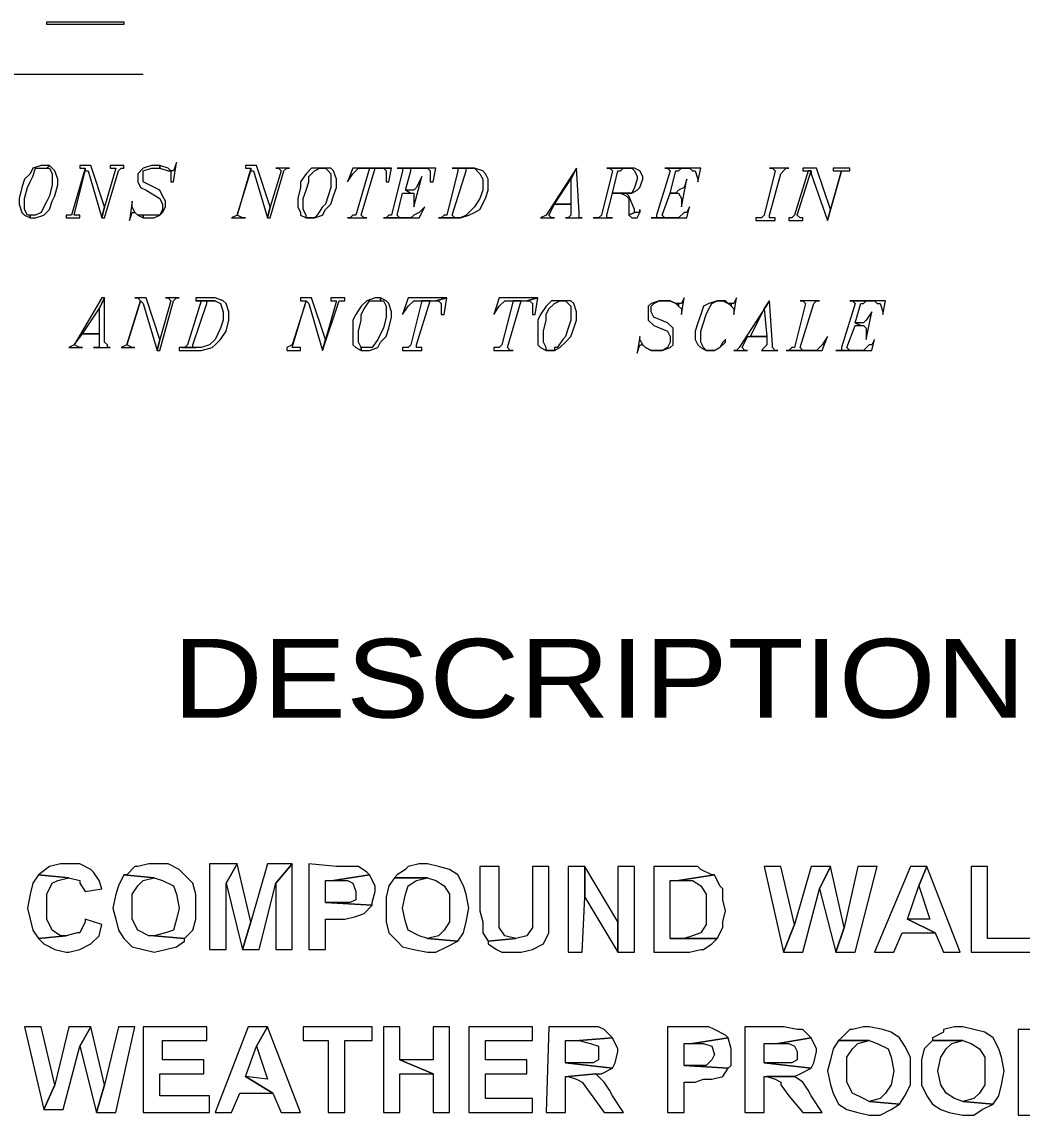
# Model space of a CAD drawing. Header units: inches. Extents: x 0.2 to 10.8, y 0.5 to 8.
# Drawn here: x 3.52 to 4.124, y 2.515 to 3.175 of the extents above; entities that cross this region are included whole.
import ezdxf

# ---------------------------------------------------------------- set-up
doc = ezdxf.new("R2010")
doc.units = ezdxf.units.IN
doc.header["$MEASUREMENT"] = 0
doc.layers.add('PDF_Geometry', color=7, linetype='Continuous')
doc.layers.add('PDF_Text', color=1, linetype='Continuous')
doc.styles.add('PDF Arial', font='arial.ttf')

msp = doc.modelspace()

# ---------------------------------------------------------------- linework, layer by layer
at = {"layer": 'PDF_Geometry', "lineweight": 13}
for points in [[(3.58167, 3.17333), (3.535, 3.17333), (3.535, 3.175), (3.58167, 3.175), (3.58167, 3.17333)], [(3.61333, 3.09), (3.61167, 3.085), (3.61, 3.085), (3.61, 3.085), (3.61, 3.08167), (3.61, 3.07833), (3.61167, 3.07833), (3.61333, 3.09)], [(3.53667, 3.08833), (3.53167, 3.08833), (3.52667, 3.08667), (3.525, 3.08333), (3.52167, 3.08), (3.52, 3.075), (3.51833, 3.06833), (3.51833, 3.065), (3.52, 3.06), (3.52167, 3.05833), (3.525, 3.05667), (3.525, 3.05833), (3.52333, 3.05833), (3.52167, 3.06167), (3.52167, 3.06833), (3.52333, 3.075), (3.525, 3.07833), (3.52667, 3.08167), (3.52833, 3.08667), (3.53167, 3.08667), (3.535, 3.08667), (3.53667, 3.08833)], [(3.53667, 3.08833), (3.535, 3.08667), (3.53667, 3.08667), (3.53833, 3.08333), (3.53833, 3.07667), (3.53667, 3.07), (3.535, 3.06667), (3.53333, 3.06333), (3.53167, 3.06), (3.52833, 3.05833), (3.52833, 3.05833), (3.525, 3.05833), (3.525, 3.05667), (3.52833, 3.05667), (3.53333, 3.05833), (3.53667, 3.06167), (3.53833, 3.06667), (3.54, 3.07), (3.54167, 3.07667), (3.54167, 3.08), (3.54, 3.085), (3.53833, 3.08667), (3.53667, 3.08833)], [(3.55833, 3.08667), (3.55, 3.05833), (3.54667, 3.05833), (3.54667, 3.05833), (3.54667, 3.05667), (3.555, 3.05667), (3.555, 3.05833), (3.55333, 3.05833), (3.55167, 3.05833), (3.55833, 3.085), (3.55833, 3.08667)], [(3.56167, 3.08833), (3.555, 3.08833), (3.555, 3.08667), (3.55667, 3.08667), (3.55833, 3.08667), (3.55833, 3.08667), (3.55833, 3.085), (3.56, 3.085), (3.56833, 3.05667), (3.57, 3.06333), (3.56167, 3.08833)], [(3.58167, 3.08833), (3.57333, 3.08833), (3.57333, 3.08667), (3.575, 3.08667), (3.57667, 3.08667), (3.57, 3.06333), (3.56833, 3.05667), (3.57, 3.05667), (3.57833, 3.085), (3.58, 3.08667), (3.58167, 3.08667), (3.58167, 3.08833)], [(3.60333, 3.08833), (3.59833, 3.08833), (3.59333, 3.08667), (3.59, 3.08333), (3.59, 3.07833), (3.59167, 3.075), (3.595, 3.07333), (3.60333, 3.06833), (3.605, 3.065), (3.605, 3.06167), (3.60333, 3.05833), (3.6, 3.05833), (3.59333, 3.05833), (3.59333, 3.05667), (3.6, 3.05667), (3.60333, 3.05833), (3.605, 3.06), (3.60667, 3.06333), (3.60667, 3.06667), (3.605, 3.07), (3.60333, 3.07333), (3.59333, 3.07833), (3.59333, 3.08), (3.59333, 3.08333), (3.59333, 3.085), (3.59833, 3.08667), (3.60333, 3.08667), (3.60333, 3.08833)], [(3.60333, 3.08833), (3.60333, 3.08667), (3.60833, 3.085), (3.61, 3.085), (3.61, 3.085), (3.60833, 3.08667), (3.60333, 3.08833)], [(3.65833, 3.08667), (3.65, 3.05833), (3.64667, 3.05667), (3.64667, 3.05667), (3.64667, 3.05667), (3.655, 3.05667), (3.655, 3.05667), (3.65333, 3.05667), (3.65, 3.05833), (3.65833, 3.085), (3.65833, 3.08667)], [(3.66167, 3.08833), (3.655, 3.08833), (3.655, 3.08667), (3.65667, 3.08667), (3.65833, 3.08667), (3.65833, 3.08667), (3.65833, 3.085), (3.66, 3.085), (3.66833, 3.05667), (3.67, 3.06333), (3.66167, 3.08833)], [(3.68167, 3.08667), (3.67333, 3.08667), (3.67333, 3.08667), (3.675, 3.08667), (3.67667, 3.085), (3.67, 3.06333), (3.66833, 3.05667), (3.67, 3.05667), (3.67833, 3.085), (3.68, 3.08667), (3.68167, 3.08667)], [(3.70333, 3.08667), (3.7, 3.08667), (3.695, 3.08667), (3.69167, 3.08333), (3.68833, 3.07833), (3.68833, 3.075), (3.68667, 3.06833), (3.68667, 3.06333), (3.68833, 3.06), (3.68833, 3.05833), (3.69167, 3.05667), (3.69167, 3.05667), (3.69167, 3.05833), (3.69, 3.06167), (3.69, 3.06833), (3.69167, 3.07333), (3.69333, 3.07833), (3.69333, 3.08167), (3.69667, 3.085), (3.7, 3.08667), (3.70333, 3.08667)], [(3.70333, 3.08667), (3.70333, 3.08667), (3.705, 3.085), (3.70667, 3.08333), (3.70667, 3.075), (3.705, 3.07), (3.70333, 3.065), (3.70167, 3.06333), (3.69833, 3.05833), (3.69667, 3.05667), (3.69667, 3.05667), (3.69167, 3.05667), (3.69167, 3.05667), (3.69667, 3.05667), (3.70167, 3.05833), (3.70333, 3.06167), (3.70667, 3.065), (3.70833, 3.07), (3.71, 3.075), (3.71, 3.08), (3.70833, 3.085), (3.70667, 3.08667), (3.70333, 3.08667)], [(3.73333, 3.08667), (3.73, 3.08667), (3.72167, 3.05833), (3.72, 3.05833), (3.71833, 3.05667), (3.71667, 3.05667), (3.71667, 3.05667), (3.72833, 3.05667), (3.72833, 3.05667), (3.72667, 3.05667), (3.725, 3.05833), (3.725, 3.05833), (3.73333, 3.08667)], [(3.74333, 3.08667), (3.72, 3.08667), (3.71667, 3.07833), (3.71667, 3.07833), (3.72, 3.08333), (3.72333, 3.08667), (3.72667, 3.08667), (3.73, 3.08667), (3.73333, 3.08667), (3.73667, 3.08667), (3.74333, 3.08667)], [(3.74333, 3.08667), (3.73667, 3.08667), (3.73833, 3.08667), (3.74, 3.085), (3.74, 3.08333), (3.74, 3.07833), (3.74167, 3.07833), (3.74333, 3.08667)], [(3.74833, 3.08667), (3.75, 3.08667), (3.75, 3.085), (3.74333, 3.05833), (3.74167, 3.05833), (3.74, 3.05667), (3.74833, 3.05667), (3.74667, 3.05833), (3.74667, 3.05833), (3.75, 3.07167), (3.755, 3.07167), (3.75167, 3.07333), (3.755, 3.085), (3.755, 3.08667), (3.75667, 3.08667), (3.76333, 3.08667), (3.74833, 3.08667)], [(3.77, 3.08667), (3.74667, 3.08667), (3.74667, 3.08667), (3.74833, 3.08667), (3.76333, 3.08667), (3.765, 3.08667), (3.76667, 3.085), (3.76667, 3.08167), (3.76667, 3.07833), (3.76833, 3.07833), (3.77, 3.08667)], [(3.79333, 3.08667), (3.78, 3.08667), (3.78, 3.08667), (3.78167, 3.08667), (3.79333, 3.08667), (3.79667, 3.08333), (3.79833, 3.08), (3.79833, 3.07333), (3.79667, 3.06833), (3.79333, 3.06333), (3.78833, 3.05833), (3.785, 3.05667), (3.78167, 3.05667), (3.77333, 3.05667), (3.77167, 3.05667), (3.77167, 3.05667), (3.785, 3.05667), (3.79, 3.05833), (3.79333, 3.06), (3.79667, 3.06167), (3.8, 3.06833), (3.80167, 3.07333), (3.80167, 3.08), (3.8, 3.08333), (3.79833, 3.085), (3.79333, 3.08667)], [(3.78167, 3.08667), (3.78333, 3.08667), (3.78333, 3.085), (3.77667, 3.05833), (3.775, 3.05833), (3.77333, 3.05667), (3.78167, 3.05667), (3.78, 3.05833), (3.78, 3.05833), (3.78833, 3.085), (3.78833, 3.08667), (3.79, 3.08667), (3.79333, 3.08667), (3.78167, 3.08667)], [(3.855, 3.08667), (3.855, 3.08667), (3.83667, 3.05833), (3.83333, 3.05667), (3.83333, 3.05667), (3.83333, 3.05667), (3.84167, 3.05667), (3.84167, 3.05667), (3.84, 3.05667), (3.83833, 3.05833), (3.84167, 3.065), (3.85167, 3.065), (3.84167, 3.065), (3.85167, 3.08), (3.855, 3.08667)], [(3.855, 3.08667), (3.85167, 3.08), (3.85167, 3.065), (3.84167, 3.065), (3.85167, 3.065), (3.85167, 3.05833), (3.85167, 3.05833), (3.85, 3.05667), (3.84833, 3.05667), (3.84833, 3.05667), (3.85833, 3.05667), (3.85833, 3.05667), (3.85667, 3.05667), (3.85667, 3.05833), (3.85667, 3.06), (3.855, 3.08667)], [(3.875, 3.08667), (3.87667, 3.085), (3.87667, 3.085), (3.87, 3.05833), (3.86833, 3.05667), (3.86667, 3.05667), (3.865, 3.05667), (3.865, 3.05667), (3.87667, 3.05667), (3.87667, 3.05667), (3.875, 3.05667), (3.87333, 3.05667), (3.87333, 3.05833), (3.87667, 3.07167), (3.88167, 3.07167), (3.88333, 3.07167), (3.88833, 3.07167), (3.87667, 3.07167), (3.88, 3.085), (3.88167, 3.085), (3.88333, 3.08667), (3.88833, 3.08667), (3.875, 3.08667)], [(3.89, 3.08667), (3.87333, 3.08667), (3.87333, 3.08667), (3.875, 3.08667), (3.88833, 3.08667), (3.89, 3.085), (3.89167, 3.08167), (3.89167, 3.08), (3.89, 3.075), (3.88833, 3.07167), (3.87667, 3.07167), (3.88833, 3.07167), (3.89167, 3.07333), (3.89333, 3.075), (3.895, 3.08), (3.895, 3.08167), (3.89333, 3.085), (3.89, 3.08667)], [(3.91, 3.08667), (3.91167, 3.085), (3.91167, 3.085), (3.90333, 3.05833), (3.90333, 3.05667), (3.9, 3.05667), (3.91, 3.05667), (3.90833, 3.05667), (3.90667, 3.05833), (3.91167, 3.07167), (3.915, 3.07167), (3.91167, 3.07167), (3.915, 3.085), (3.91667, 3.085), (3.91833, 3.08667), (3.92333, 3.08667), (3.91, 3.08667)], [(3.93, 3.08667), (3.90833, 3.08667), (3.90833, 3.08667), (3.91, 3.08667), (3.92333, 3.08667), (3.925, 3.085), (3.92667, 3.085), (3.92833, 3.08), (3.92833, 3.07833), (3.92833, 3.07833), (3.93, 3.08667)], [(3.98333, 3.08667), (3.97167, 3.08667), (3.97167, 3.08667), (3.97333, 3.08667), (3.975, 3.085), (3.975, 3.085), (3.96833, 3.05833), (3.96667, 3.05667), (3.965, 3.05667), (3.96333, 3.05667), (3.96333, 3.055), (3.975, 3.055), (3.975, 3.05667), (3.97333, 3.05667), (3.97167, 3.05667), (3.97167, 3.05833), (3.97833, 3.08333), (3.98, 3.085), (3.98167, 3.08667), (3.98333, 3.08667)], [(3.995, 3.085), (3.98667, 3.05833), (3.985, 3.05667), (3.98333, 3.05667), (3.98333, 3.055), (3.99167, 3.055), (3.99167, 3.05667), (3.99, 3.05667), (3.98833, 3.05833), (3.99667, 3.085), (3.995, 3.085)], [(4, 3.08667), (3.99167, 3.08667), (3.99167, 3.085), (3.99333, 3.085), (3.995, 3.085), (3.995, 3.085), (3.99667, 3.085), (3.99667, 3.08333), (4.00667, 3.055), (4.00833, 3.06167), (4, 3.08667)], [(4.02, 3.08667), (4.01, 3.08667), (4.01, 3.085), (4.01167, 3.085), (4.015, 3.085), (4.00833, 3.06167), (4.00667, 3.055), (4.00667, 3.055), (4.015, 3.085), (4.01833, 3.085), (4.02, 3.085), (4.02, 3.08667)], [(3.76167, 3.08167), (3.75833, 3.075), (3.75667, 3.07333), (3.755, 3.07333), (3.75167, 3.07333), (3.755, 3.07167), (3.75667, 3.07167), (3.75667, 3.07), (3.75667, 3.06333), (3.76167, 3.08167)], [(3.92167, 3.08), (3.92, 3.075), (3.91667, 3.07333), (3.915, 3.07167), (3.91167, 3.07167), (3.915, 3.07167), (3.91667, 3.07167), (3.91833, 3.06833), (3.91833, 3.06333), (3.92167, 3.08)], [(3.88333, 3.07167), (3.88167, 3.07167), (3.885, 3.07), (3.88667, 3.06833), (3.88667, 3.05833), (3.89, 3.06), (3.89, 3.06167), (3.88667, 3.07), (3.885, 3.07167), (3.88333, 3.07167)], [(3.58667, 3.06667), (3.58667, 3.06667), (3.585, 3.055), (3.58667, 3.06), (3.58833, 3.06), (3.58833, 3.06), (3.58667, 3.06333), (3.58667, 3.06667)], [(3.76333, 3.06333), (3.76, 3.06), (3.76, 3.06), (3.75667, 3.05833), (3.755, 3.05667), (3.74833, 3.05667), (3.74, 3.05667), (3.73833, 3.05667), (3.73833, 3.05667), (3.76, 3.05667), (3.76333, 3.06333)], [(3.92333, 3.06333), (3.92167, 3.06), (3.92, 3.06), (3.91667, 3.05667), (3.915, 3.05667), (3.91, 3.05667), (3.9, 3.05667), (3.9, 3.05667), (3.9, 3.05667), (3.92167, 3.05667), (3.92333, 3.06333)], [(3.58833, 3.06), (3.58833, 3.06), (3.59, 3.05833), (3.59333, 3.05667), (3.59333, 3.05833), (3.59, 3.05833), (3.58833, 3.06)], [(3.89333, 3.06167), (3.89333, 3.06167), (3.89333, 3.06), (3.89167, 3.06), (3.89, 3.06), (3.88667, 3.05833), (3.88833, 3.05667), (3.89167, 3.05667), (3.89333, 3.06), (3.89333, 3.06167)], [(3.57, 3.00833), (3.56833, 3.00833), (3.55167, 2.98), (3.54833, 2.97833), (3.54833, 2.97833), (3.54833, 2.97833), (3.55667, 2.97833), (3.55667, 2.97833), (3.555, 2.97833), (3.55167, 2.98), (3.55667, 2.98667), (3.56667, 2.98667), (3.55667, 2.98667), (3.56667, 3.00167), (3.57, 3.00833)], [(3.57, 3.00833), (3.56667, 3.00167), (3.56667, 2.98667), (3.55667, 2.98667), (3.56667, 2.98667), (3.56667, 2.98), (3.56667, 2.97833), (3.565, 2.97833), (3.56333, 2.97833), (3.56333, 2.97833), (3.57333, 2.97833), (3.57333, 2.97833), (3.57167, 2.97833), (3.57167, 2.98), (3.57, 2.98167), (3.57, 3.00833)], [(3.59167, 3.00667), (3.58333, 2.98), (3.58, 2.97833), (3.58, 2.97833), (3.58, 2.97833), (3.58833, 2.97833), (3.58833, 2.97833), (3.58667, 2.97833), (3.58333, 2.98), (3.59167, 3.00667)], [(3.595, 3.00833), (3.58833, 3.00833), (3.58833, 3.00833), (3.59, 3.00833), (3.59167, 3.00667), (3.59167, 3.00667), (3.59167, 3.00667), (3.59333, 3.005), (3.60167, 2.97667), (3.60333, 2.98333), (3.595, 3.00833)], [(3.615, 3.00833), (3.60667, 3.00833), (3.60667, 3.00833), (3.60833, 3.00833), (3.61, 3.00667), (3.60333, 2.98333), (3.60167, 2.97667), (3.60333, 2.97667), (3.61167, 3.00667), (3.61333, 3.00833), (3.615, 3.00833)], [(3.63667, 3.00833), (3.625, 3.00833), (3.625, 3.00667), (3.625, 3.00667), (3.63667, 3.00667), (3.64, 3.005), (3.64167, 3), (3.64167, 2.995), (3.64, 2.99), (3.63667, 2.98333), (3.63333, 2.98), (3.62833, 2.97833), (3.625, 2.97833), (3.61667, 2.97833), (3.615, 2.97833), (3.615, 2.97667), (3.62833, 2.97667), (3.635, 2.97833), (3.63667, 2.98), (3.64, 2.98333), (3.64333, 2.98833), (3.645, 2.995), (3.645, 3), (3.64333, 3.005), (3.64167, 3.00667), (3.63667, 3.00833)], [(3.625, 3.00667), (3.62667, 3.00667), (3.62833, 3.00667), (3.62, 2.98), (3.61833, 2.97833), (3.61667, 2.97833), (3.625, 2.97833), (3.62333, 2.97833), (3.62333, 2.98), (3.63167, 3.005), (3.63167, 3.00667), (3.635, 3.00667), (3.63667, 3.00667), (3.625, 3.00667)], [(3.69167, 3.00667), (3.68333, 2.98), (3.68, 2.97833), (3.68, 2.97833), (3.68, 2.97667), (3.68833, 2.97667), (3.68833, 2.97833), (3.68667, 2.97833), (3.68333, 2.97833), (3.69167, 3.00667)], [(3.695, 3.00833), (3.68833, 3.00833), (3.68833, 3.00667), (3.69, 3.00667), (3.69167, 3.00667), (3.69167, 3.00667), (3.69167, 3.00667), (3.69333, 3.005), (3.70167, 2.97667), (3.70333, 2.98333), (3.695, 3.00833)], [(3.715, 3.00833), (3.70667, 3.00833), (3.70667, 3.00667), (3.70833, 3.00667), (3.71, 3.00667), (3.70333, 2.98333), (3.70167, 2.97667), (3.70167, 2.97667), (3.71167, 3.00667), (3.71333, 3.00667), (3.715, 3.00667), (3.715, 3.00833)], [(3.73667, 3.00833), (3.73333, 3.00833), (3.72833, 3.00667), (3.725, 3.00333), (3.72167, 2.99833), (3.72, 2.995), (3.72, 2.98833), (3.72, 2.985), (3.72, 2.98), (3.72167, 2.97833), (3.725, 2.97667), (3.725, 2.97833), (3.725, 2.97833), (3.72333, 2.98167), (3.72333, 2.98833), (3.725, 2.995), (3.725, 2.99833), (3.72667, 3.00167), (3.73, 3.00667), (3.73333, 3.00667), (3.73667, 3.00667), (3.73667, 3.00833)], [(3.73667, 3.00833), (3.73667, 3.00667), (3.73833, 3.00667), (3.74, 3.00333), (3.74, 2.99667), (3.73833, 2.99), (3.73667, 2.98667), (3.735, 2.98333), (3.73167, 2.97833), (3.73, 2.97833), (3.73, 2.97833), (3.725, 2.97833), (3.725, 2.97667), (3.73, 2.97667), (3.735, 2.97833), (3.73667, 2.98167), (3.74, 2.985), (3.74167, 2.99), (3.74333, 2.99667), (3.74333, 3), (3.74167, 3.005), (3.74, 3.00667), (3.73667, 3.00833)], [(3.77667, 3.00833), (3.75333, 3.00833), (3.75, 2.99833), (3.75, 2.99833), (3.75333, 3.00333), (3.75667, 3.00667), (3.76, 3.00667), (3.76167, 3.00667), (3.76667, 3.00667), (3.77, 3.00667), (3.77667, 3.00833)], [(3.76667, 3.00667), (3.76167, 3.00667), (3.755, 2.98), (3.75333, 2.97833), (3.75167, 2.97833), (3.75, 2.97833), (3.75, 2.97667), (3.76167, 2.97667), (3.76167, 2.97833), (3.76, 2.97833), (3.75833, 2.97833), (3.75833, 2.98), (3.76667, 3.00667)], [(3.77667, 3.00833), (3.77, 3.00667), (3.77167, 3.00667), (3.77333, 3.005), (3.77333, 3.00333), (3.77333, 2.99833), (3.775, 2.99833), (3.77667, 3.00833)], [(3.83167, 3.00833), (3.80833, 3.00833), (3.805, 2.99833), (3.805, 2.99833), (3.80833, 3.00333), (3.81167, 3.00667), (3.815, 3.00667), (3.81667, 3.00667), (3.82167, 3.00667), (3.825, 3.00667), (3.83167, 3.00833)], [(3.82167, 3.00667), (3.81667, 3.00667), (3.81, 2.98), (3.80833, 2.97833), (3.80667, 2.97833), (3.805, 2.97833), (3.805, 2.97667), (3.81667, 2.97667), (3.81667, 2.97667), (3.815, 2.97667), (3.81333, 2.97833), (3.81333, 2.97833), (3.82167, 3.00667)], [(3.83167, 3.00833), (3.825, 3.00667), (3.82667, 3.00667), (3.82833, 3.005), (3.82833, 3.00333), (3.82833, 2.99833), (3.83, 2.99833), (3.83167, 3.00833)], [(3.84833, 3.00667), (3.845, 3.00667), (3.84, 3.00667), (3.83667, 3.00333), (3.83333, 2.99833), (3.83167, 2.995), (3.83167, 2.98833), (3.83167, 2.985), (3.83167, 2.98), (3.83333, 2.97833), (3.83667, 2.97667), (3.83667, 2.97667), (3.83667, 2.97833), (3.835, 2.98167), (3.835, 2.98833), (3.83667, 2.995), (3.83667, 2.99833), (3.83833, 3.00167), (3.84167, 3.005), (3.845, 3.00667), (3.84833, 3.00667)], [(3.84833, 3.00667), (3.84833, 3.00667), (3.85, 3.005), (3.85167, 3.00333), (3.85167, 2.995), (3.85, 2.99), (3.84833, 2.985), (3.84667, 2.98333), (3.84333, 2.97833), (3.84167, 2.97833), (3.84167, 2.97667), (3.83667, 2.97667), (3.83667, 2.97667), (3.84167, 2.97667), (3.845, 2.97833), (3.84833, 2.98167), (3.85167, 2.985), (3.85333, 2.99), (3.855, 2.995), (3.855, 3), (3.85333, 3.005), (3.85167, 3.00667), (3.84833, 3.00667)], [(3.91167, 3.00667), (3.905, 3.00667), (3.9, 3.005), (3.89833, 3.00333), (3.89833, 2.99833), (3.89833, 2.995), (3.90167, 2.99167), (3.91, 2.98833), (3.91167, 2.985), (3.91167, 2.98167), (3.91, 2.97833), (3.90667, 2.97667), (3.9, 2.97667), (3.9, 2.97667), (3.90667, 2.97667), (3.91167, 2.97833), (3.91333, 2.98), (3.91333, 2.98167), (3.91333, 2.98667), (3.91333, 2.99), (3.91, 2.99333), (3.90167, 2.99667), (3.9, 3), (3.9, 3.00333), (3.90167, 3.005), (3.905, 3.00667), (3.91167, 3.00667)], [(3.91167, 3.00667), (3.91167, 3.00667), (3.915, 3.005), (3.91667, 3.00333), (3.91667, 3.005), (3.915, 3.005), (3.91167, 3.00667)], [(3.92, 3.00833), (3.91833, 3.005), (3.91667, 3.005), (3.91667, 3.00333), (3.91833, 3.00167), (3.91833, 2.99833), (3.91833, 2.99833), (3.92, 3.00833)], [(3.945, 3.00667), (3.94, 3.00667), (3.935, 3.005), (3.93167, 3.00333), (3.93, 2.99833), (3.92833, 2.99333), (3.92667, 2.98833), (3.92667, 2.98333), (3.92833, 2.98), (3.93, 2.97833), (3.93333, 2.97667), (3.93333, 2.97667), (3.93167, 2.97833), (3.93, 2.98167), (3.93, 2.98833), (3.93167, 2.99333), (3.93333, 2.99833), (3.935, 3.00167), (3.93667, 3.005), (3.94, 3.00667), (3.94333, 3.00667), (3.945, 3.00667)], [(3.945, 3.00667), (3.94333, 3.00667), (3.94667, 3.005), (3.94833, 3.00333), (3.94833, 3.005), (3.94667, 3.005), (3.945, 3.00667)], [(3.95167, 3.00833), (3.95, 3.005), (3.94833, 3.005), (3.94833, 3.00333), (3.95, 3.00167), (3.95, 2.99833), (3.95, 2.99833), (3.95167, 3.00833)], [(3.97167, 3.00667), (3.97167, 3.00667), (3.95333, 2.97833), (3.95167, 2.97667), (3.95, 2.97667), (3.95, 2.97667), (3.95833, 2.97667), (3.95833, 2.97667), (3.95667, 2.97667), (3.955, 2.97833), (3.95833, 2.985), (3.97, 2.985), (3.96, 2.985), (3.96833, 3.00167), (3.97167, 3.00667)], [(3.97167, 3.00667), (3.96833, 3.00167), (3.97, 2.985), (3.96, 2.985), (3.97, 2.985), (3.97, 2.98), (3.96833, 2.97833), (3.96667, 2.97667), (3.96667, 2.97667), (3.96667, 2.97667), (3.97667, 2.97667), (3.97667, 2.97667), (3.975, 2.97667), (3.97333, 2.97833), (3.97333, 2.98), (3.97167, 3.00667)], [(4.00167, 3.00667), (3.99, 3.00667), (3.99, 3.00667), (3.99167, 3.00667), (3.99333, 3.005), (3.99333, 3.005), (3.98667, 2.97833), (3.985, 2.97833), (3.98333, 2.97667), (3.99167, 2.97667), (3.99, 2.97833), (3.99, 2.97833), (3.99833, 3.005), (3.99833, 3.005), (4, 3.00667), (4.00167, 3.00667)], [(4.02167, 3.00667), (4.02333, 3.005), (4.02333, 3.005), (4.015, 2.97833), (4.015, 2.97667), (4.01167, 2.97667), (4.02167, 2.97667), (4.02, 2.97667), (4.01833, 2.97833), (4.02333, 2.99167), (4.02667, 2.99167), (4.02333, 2.99333), (4.02667, 3.005), (4.02833, 3.005), (4.03, 3.00667), (4.035, 3.00667), (4.02167, 3.00667)], [(4.04167, 3.00667), (4.02, 3.00667), (4.02, 3.00667), (4.02167, 3.00667), (4.035, 3.00667), (4.03667, 3.005), (4.03833, 3.005), (4.04, 3), (4.04, 2.99833), (4.04, 2.99833), (4.04167, 3.00667)], [(4.03333, 3), (4.03, 2.995), (4.02833, 2.99333), (4.02667, 2.99333), (4.02333, 2.99333), (4.02667, 2.99167), (4.02833, 2.99167), (4.03, 2.99), (4.03, 2.98333), (4.03333, 3)], [(3.89333, 2.985), (3.89333, 2.985), (3.89167, 2.975), (3.89333, 2.98), (3.895, 2.98), (3.895, 2.98), (3.89333, 2.98333), (3.89333, 2.985)], [(3.945, 2.98333), (3.94333, 2.98167), (3.94167, 2.97833), (3.93833, 2.97667), (3.93333, 2.97667), (3.93333, 2.97667), (3.93833, 2.97667), (3.94167, 2.97833), (3.945, 2.98167), (3.945, 2.98333)], [(4.00667, 2.985), (4.00333, 2.98), (4, 2.97667), (3.99833, 2.97667), (3.99167, 2.97667), (3.98333, 2.97667), (3.98167, 2.97667), (3.98167, 2.97667), (4.00333, 2.97667), (4.00667, 2.985)], [(4.035, 2.98333), (4.03333, 2.98), (4.03167, 2.98), (4.02833, 2.97667), (4.02667, 2.97667), (4.02167, 2.97667), (4.01167, 2.97667), (4.01167, 2.97667), (4.01167, 2.97667), (4.03333, 2.97667), (4.035, 2.98333)], [(3.895, 2.98), (3.895, 2.98), (3.89667, 2.97833), (3.9, 2.97667), (3.9, 2.97667), (3.89667, 2.97833), (3.895, 2.98)], [(3.54833, 2.66667), (3.54333, 2.66667), (3.53667, 2.665), (3.53, 2.66), (3.53, 2.66), (3.54833, 2.65833), (3.54833, 2.65833), (3.555, 2.65667), (3.555, 2.655), (3.55833, 2.65), (3.56833, 2.65167), (3.56667, 2.65667), (3.56333, 2.66167), (3.56167, 2.66333), (3.555, 2.66667), (3.54833, 2.66667)], [(3.6, 2.66667), (3.59667, 2.66667), (3.59, 2.665), (3.58833, 2.665), (3.58333, 2.66), (3.58167, 2.66), (3.6, 2.65833), (3.605, 2.65667), (3.61167, 2.65333), (3.61333, 2.64833), (3.615, 2.64), (3.615, 2.64), (3.61333, 2.63333), (3.61167, 2.62667), (3.60667, 2.625), (3.6, 2.62333), (3.61833, 2.62167), (3.62333, 2.62667), (3.625, 2.63333), (3.625, 2.64), (3.625, 2.64), (3.625, 2.64833), (3.62333, 2.655), (3.61833, 2.66), (3.615, 2.66333), (3.60833, 2.66667), (3.6, 2.66667)], [(3.65, 2.66667), (3.63333, 2.66667), (3.63333, 2.615), (3.64333, 2.615), (3.64333, 2.655), (3.65, 2.66667)], [(3.65, 2.66667), (3.64333, 2.655), (3.65333, 2.615), (3.65833, 2.63167), (3.65, 2.66667)], [(3.68333, 2.66667), (3.66833, 2.66667), (3.65833, 2.63167), (3.65333, 2.615), (3.66333, 2.615), (3.67333, 2.655), (3.68333, 2.66667)], [(3.68333, 2.66667), (3.67333, 2.655), (3.67333, 2.615), (3.68333, 2.615), (3.68333, 2.66667)], [(3.71, 2.665), (3.69333, 2.66667), (3.69333, 2.615), (3.70333, 2.615), (3.70333, 2.63333), (3.71, 2.63333), (3.715, 2.63333), (3.72167, 2.635), (3.72667, 2.63667), (3.73167, 2.64167), (3.70333, 2.64333), (3.70333, 2.65667), (3.70833, 2.65667), (3.73, 2.66), (3.72833, 2.66167), (3.72333, 2.665), (3.71833, 2.665), (3.71, 2.665)], [(3.765, 2.66667), (3.76, 2.66667), (3.75333, 2.665), (3.75167, 2.66333), (3.74667, 2.66), (3.745, 2.65833), (3.765, 2.65833), (3.77, 2.65667), (3.775, 2.65333), (3.77833, 2.64833), (3.77833, 2.64), (3.77833, 2.64), (3.77833, 2.63167), (3.775, 2.62667), (3.77167, 2.62333), (3.765, 2.62167), (3.78333, 2.62), (3.78667, 2.625), (3.78833, 2.63167), (3.79, 2.64), (3.79, 2.64), (3.78833, 2.64833), (3.78667, 2.65333), (3.78333, 2.66), (3.77833, 2.66333), (3.77167, 2.665), (3.765, 2.66667)], [(3.53, 2.66), (3.52667, 2.655), (3.525, 2.64833), (3.52333, 2.64), (3.525, 2.63333), (3.52667, 2.62667), (3.53, 2.62167), (3.54667, 2.62333), (3.54333, 2.62333), (3.53833, 2.62667), (3.53833, 2.62667), (3.535, 2.63333), (3.535, 2.64167), (3.535, 2.64833), (3.53833, 2.655), (3.54167, 2.65667), (3.54833, 2.65833), (3.53, 2.66)], [(3.58167, 2.66), (3.57833, 2.65333), (3.57667, 2.64833), (3.575, 2.64), (3.57667, 2.63333), (3.57833, 2.62667), (3.58167, 2.62167), (3.58667, 2.61667), (3.59333, 2.615), (3.6, 2.61333), (3.60667, 2.615), (3.61333, 2.61667), (3.61833, 2.62), (3.61833, 2.62167), (3.6, 2.62333), (3.59667, 2.62333), (3.59, 2.62667), (3.59, 2.62667), (3.58667, 2.63333), (3.58667, 2.64), (3.58667, 2.64), (3.58667, 2.64833), (3.59, 2.65333), (3.59333, 2.65667), (3.6, 2.65833), (3.58167, 2.66)], [(3.73, 2.66), (3.70833, 2.65667), (3.71, 2.65667), (3.71667, 2.65667), (3.72, 2.655), (3.72167, 2.65), (3.72167, 2.645), (3.71833, 2.64333), (3.71667, 2.64333), (3.71, 2.64333), (3.70333, 2.64333), (3.73167, 2.64167), (3.73167, 2.64333), (3.73333, 2.65), (3.73333, 2.65333), (3.73, 2.66)], [(3.80833, 2.665), (3.79667, 2.665), (3.79667, 2.63833), (3.79833, 2.63167), (3.79833, 2.625), (3.80167, 2.62), (3.81833, 2.62167), (3.81833, 2.62167), (3.81167, 2.62333), (3.80833, 2.62833), (3.80833, 2.63), (3.80833, 2.63833), (3.80833, 2.665)], [(3.83833, 2.665), (3.82833, 2.665), (3.82833, 2.63667), (3.82833, 2.635), (3.82833, 2.62833), (3.825, 2.62333), (3.81833, 2.62167), (3.80167, 2.62), (3.80167, 2.61833), (3.80667, 2.615), (3.81, 2.61333), (3.81833, 2.61333), (3.82167, 2.61333), (3.82833, 2.615), (3.82833, 2.615), (3.835, 2.61833), (3.835, 2.61833), (3.83833, 2.625), (3.83833, 2.63), (3.83833, 2.63833), (3.83833, 2.665)], [(3.86, 2.665), (3.85, 2.665), (3.85, 2.61333), (3.85833, 2.61333), (3.86, 2.64667), (3.86, 2.665)], [(3.86, 2.665), (3.86, 2.64667), (3.88, 2.61333), (3.88, 2.63167), (3.86, 2.665)], [(3.89, 2.665), (3.88, 2.665), (3.88, 2.63167), (3.88, 2.61333), (3.89, 2.61333), (3.89, 2.665)], [(3.92, 2.665), (3.90167, 2.665), (3.90167, 2.61333), (3.92, 2.61333), (3.92333, 2.61333), (3.93, 2.615), (3.93167, 2.615), (3.93667, 2.61833), (3.94, 2.62167), (3.91167, 2.62167), (3.91167, 2.65667), (3.91667, 2.65667), (3.93833, 2.66), (3.93667, 2.66), (3.93, 2.66333), (3.92833, 2.665), (3.92, 2.665)], [(3.93833, 2.66), (3.91667, 2.65667), (3.91833, 2.65667), (3.925, 2.65667), (3.93, 2.65333), (3.93333, 2.64833), (3.93333, 2.64667), (3.93333, 2.64), (3.93333, 2.63667), (3.93333, 2.63), (3.93, 2.625), (3.925, 2.62333), (3.92, 2.62167), (3.91167, 2.62167), (3.94, 2.62167), (3.94333, 2.62833), (3.94333, 2.63167), (3.945, 2.63833), (3.94333, 2.645), (3.94333, 2.65167), (3.94167, 2.65333), (3.93833, 2.66)], [(3.97833, 2.665), (3.96833, 2.665), (3.98, 2.61333), (3.98667, 2.63), (3.97833, 2.665)], [(4.00833, 2.665), (3.99667, 2.665), (3.98667, 2.63), (3.98, 2.61333), (3.99167, 2.61333), (4.00167, 2.65167), (4.00833, 2.665)], [(4.00833, 2.665), (4.00167, 2.65167), (4.01167, 2.61333), (4.01667, 2.62833), (4.00833, 2.665)], [(4.03667, 2.665), (4.025, 2.665), (4.01667, 2.62833), (4.01167, 2.61333), (4.02333, 2.61333), (4.03667, 2.665)], [(4.06667, 2.665), (4.05667, 2.665), (4.035, 2.61333), (4.04667, 2.61333), (4.05167, 2.625), (4.07167, 2.625), (4.055, 2.63333), (4.06167, 2.65333), (4.06667, 2.665)], [(4.06667, 2.665), (4.06167, 2.65333), (4.06833, 2.63333), (4.055, 2.63333), (4.07167, 2.625), (4.07667, 2.61333), (4.08667, 2.61333), (4.06667, 2.665)], [(4.10333, 2.665), (4.09333, 2.665), (4.09333, 2.61333), (4.13, 2.61333), (4.13, 2.62167), (4.10333, 2.62167), (4.10333, 2.665)], [(3.745, 2.65833), (3.74167, 2.65333), (3.74, 2.64667), (3.74, 2.64), (3.74, 2.63167), (3.74167, 2.625), (3.74667, 2.62), (3.75, 2.61667), (3.75667, 2.615), (3.765, 2.61333), (3.77, 2.61333), (3.77667, 2.61667), (3.78333, 2.62), (3.78333, 2.62), (3.765, 2.62167), (3.76, 2.62333), (3.75333, 2.62667), (3.75333, 2.62667), (3.75167, 2.63167), (3.75, 2.64), (3.75, 2.64), (3.75167, 2.64833), (3.75333, 2.65333), (3.75833, 2.65667), (3.765, 2.65833), (3.745, 2.65833)], [(3.55833, 2.63333), (3.55833, 2.63167), (3.555, 2.625), (3.55333, 2.625), (3.54667, 2.62333), (3.53, 2.62167), (3.53333, 2.61833), (3.54, 2.615), (3.54667, 2.61333), (3.54833, 2.61333), (3.555, 2.615), (3.56167, 2.61833), (3.56167, 2.61833), (3.56667, 2.62333), (3.56833, 2.63), (3.55833, 2.63333)], [(3.53167, 2.56833), (3.52167, 2.56833), (3.53333, 2.51833), (3.54, 2.53333), (3.53167, 2.56833)], [(3.56167, 2.56833), (3.54833, 2.56833), (3.54, 2.53333), (3.53333, 2.51833), (3.545, 2.51833), (3.555, 2.55667), (3.56167, 2.56833)], [(3.56167, 2.56833), (3.555, 2.55667), (3.565, 2.51667), (3.57, 2.53333), (3.56167, 2.56833)], [(3.58833, 2.56833), (3.57833, 2.56833), (3.57, 2.53333), (3.565, 2.51667), (3.57667, 2.51667), (3.58833, 2.56833)], [(3.63167, 2.56833), (3.59333, 2.56833), (3.59333, 2.51667), (3.63333, 2.51667), (3.63333, 2.52667), (3.60333, 2.52667), (3.60333, 2.54), (3.63, 2.54), (3.63, 2.54833), (3.605, 2.54833), (3.605, 2.56), (3.63167, 2.56), (3.63167, 2.56833)], [(3.66833, 2.56833), (3.65667, 2.56833), (3.63667, 2.51667), (3.64667, 2.51667), (3.65167, 2.52833), (3.67167, 2.52833), (3.655, 2.53833), (3.66167, 2.55667), (3.66833, 2.56833)], [(3.66833, 2.56833), (3.66167, 2.55667), (3.66833, 2.53667), (3.655, 2.53833), (3.67167, 2.52833), (3.67667, 2.51667), (3.68833, 2.51667), (3.66833, 2.56833)], [(3.73167, 2.56833), (3.69, 2.56833), (3.69, 2.56), (3.705, 2.56), (3.705, 2.51667), (3.715, 2.51667), (3.715, 2.56), (3.73167, 2.56), (3.73167, 2.56833)], [(3.74833, 2.56833), (3.73833, 2.56833), (3.73833, 2.51667), (3.74833, 2.51667), (3.74833, 2.54), (3.76833, 2.54), (3.74833, 2.54833), (3.74833, 2.56833)], [(3.77833, 2.56833), (3.76833, 2.56833), (3.76833, 2.54833), (3.74833, 2.54833), (3.76833, 2.54), (3.76833, 2.51667), (3.77833, 2.51667), (3.77833, 2.56833)], [(3.82833, 2.56833), (3.79, 2.56833), (3.79, 2.51667), (3.82833, 2.51667), (3.82833, 2.525), (3.8, 2.525), (3.8, 2.54), (3.825, 2.54), (3.825, 2.54833), (3.8, 2.54833), (3.8, 2.56), (3.82833, 2.56), (3.82833, 2.56833)], [(3.86, 2.56833), (3.83833, 2.56833), (3.83667, 2.51667), (3.84833, 2.51667), (3.84833, 2.53833), (3.85, 2.53833), (3.86667, 2.54), (3.87, 2.54), (3.87667, 2.54333), (3.84833, 2.54667), (3.84833, 2.56), (3.85667, 2.56), (3.87667, 2.56167), (3.87667, 2.56167), (3.87167, 2.56667), (3.86833, 2.56833), (3.86, 2.56833)], [(3.92667, 2.56833), (3.91, 2.56833), (3.91, 2.51667), (3.92, 2.51667), (3.92, 2.535), (3.92667, 2.535), (3.93167, 2.53667), (3.93667, 2.53667), (3.94333, 2.53833), (3.94667, 2.54333), (3.92, 2.545), (3.92, 2.55833), (3.925, 2.55833), (3.94667, 2.56167), (3.945, 2.56333), (3.93833, 2.56667), (3.935, 2.56833), (3.92667, 2.56833)], [(3.98, 2.56833), (3.95667, 2.56833), (3.95667, 2.51667), (3.96833, 2.51667), (3.96833, 2.53833), (3.97, 2.53833), (3.98667, 2.53833), (3.99, 2.54), (3.99667, 2.54333), (3.96833, 2.54667), (3.96833, 2.55833), (3.97667, 2.55833), (3.99667, 2.56167), (3.99667, 2.56167), (3.99167, 2.56667), (3.98833, 2.56667), (3.98, 2.56833)], [(4.03167, 2.56833), (4.02833, 2.56833), (4.02167, 2.56667), (4.02, 2.56667), (4.015, 2.56167), (4.01333, 2.56), (4.03167, 2.56), (4.03667, 2.55833), (4.04333, 2.555), (4.045, 2.55), (4.04667, 2.54167), (4.04667, 2.54167), (4.045, 2.53333), (4.04167, 2.52833), (4.03833, 2.525), (4.03167, 2.52333), (4.05, 2.52167), (4.05333, 2.52667), (4.05667, 2.53333), (4.05667, 2.54167), (4.05667, 2.54167), (4.05667, 2.55), (4.05333, 2.55667), (4.05, 2.56167), (4.045, 2.565), (4.04, 2.56667), (4.03167, 2.56833)], [(4.08833, 2.56833), (4.08333, 2.56833), (4.07667, 2.56667), (4.07667, 2.565), (4.07, 2.56167), (4.07, 2.56), (4.08833, 2.56), (4.09333, 2.55833), (4.09833, 2.555), (4.10167, 2.55), (4.10167, 2.54167), (4.10167, 2.54167), (4.10167, 2.53333), (4.09833, 2.52833), (4.095, 2.525), (4.08833, 2.52333), (4.10667, 2.52167), (4.11, 2.52667), (4.11167, 2.53333), (4.11333, 2.54167), (4.11333, 2.54167), (4.11167, 2.55), (4.11, 2.555), (4.10667, 2.56167), (4.10167, 2.565), (4.095, 2.56667), (4.08833, 2.56833)], [(3.87667, 2.56167), (3.85667, 2.56), (3.85667, 2.56), (3.86333, 2.55833), (3.86833, 2.55667), (3.86833, 2.55333), (3.86833, 2.54833), (3.865, 2.54667), (3.86333, 2.54667), (3.855, 2.54667), (3.84833, 2.54667), (3.87667, 2.54333), (3.87833, 2.54667), (3.88, 2.55333), (3.88, 2.555), (3.87667, 2.56167)], [(3.94667, 2.56167), (3.925, 2.55833), (3.925, 2.55833), (3.93167, 2.55833), (3.93667, 2.55667), (3.93833, 2.55167), (3.93667, 2.54833), (3.93333, 2.545), (3.93333, 2.545), (3.925, 2.545), (3.92, 2.545), (3.94667, 2.54333), (3.94833, 2.545), (3.94833, 2.55167), (3.94833, 2.555), (3.94667, 2.56167)], [(3.99667, 2.56167), (3.97667, 2.55833), (3.97667, 2.55833), (3.98333, 2.55833), (3.98667, 2.55667), (3.98833, 2.55333), (3.98833, 2.54833), (3.985, 2.54667), (3.98333, 2.54667), (3.975, 2.54667), (3.96833, 2.54667), (3.99667, 2.54333), (3.99833, 2.54667), (4, 2.55333), (4, 2.555), (3.99667, 2.56167)], [(4.15667, 2.56667), (4.12167, 2.56667), (4.12167, 2.515), (4.13167, 2.515), (4.13167, 2.53833), (4.15333, 2.53833), (4.15333, 2.54667), (4.13167, 2.54667), (4.13167, 2.55833), (4.15667, 2.55833), (4.15667, 2.56667)], [(4.01333, 2.56), (4.01, 2.555), (4.00833, 2.54833), (4.00667, 2.54167), (4.00833, 2.53333), (4.01, 2.52833), (4.01333, 2.52167), (4.01833, 2.51833), (4.025, 2.51667), (4.03167, 2.515), (4.03833, 2.515), (4.045, 2.51833), (4.05, 2.52167), (4.05, 2.52167), (4.03167, 2.52333), (4.02833, 2.525), (4.02167, 2.52833), (4.02167, 2.52833), (4.01833, 2.535), (4.01833, 2.54167), (4.01833, 2.54167), (4.01833, 2.55), (4.02167, 2.555), (4.025, 2.55833), (4.03167, 2.56), (4.01333, 2.56)], [(4.07, 2.56), (4.065, 2.555), (4.06333, 2.54833), (4.06333, 2.54167), (4.06333, 2.53333), (4.06667, 2.52667), (4.07, 2.52167), (4.075, 2.51833), (4.08, 2.51667), (4.08833, 2.515), (4.095, 2.515), (4.1, 2.51833), (4.10667, 2.52167), (4.10667, 2.52167), (4.08833, 2.52333), (4.08333, 2.525), (4.07833, 2.52833), (4.07833, 2.52833), (4.075, 2.53333), (4.07333, 2.54167), (4.07333, 2.54167), (4.075, 2.55), (4.07833, 2.555), (4.08167, 2.55833), (4.08833, 2.56), (4.07, 2.56)], [(3.86667, 2.54), (3.85, 2.53833), (3.855, 2.53667), (3.85833, 2.535), (3.85833, 2.535), (3.86333, 2.52833), (3.87167, 2.51667), (3.88333, 2.51667), (3.87667, 2.52667), (3.875, 2.53), (3.87167, 2.535), (3.86667, 2.54)], [(3.98667, 2.53833), (3.97, 2.53833), (3.975, 2.53667), (3.97833, 2.535), (3.97833, 2.53333), (3.98333, 2.52667), (3.99167, 2.51667), (4.00333, 2.51667), (3.99667, 2.52667), (3.995, 2.53), (3.99167, 2.535), (3.98667, 2.53833)]]:
    msp.add_lwpolyline(points, dxfattribs=at)
at = {"layer": 'PDF_Geometry', "lineweight": 9}
msp.add_lwpolyline([(3.18333, 3.14333), (3.59333, 3.14333)], dxfattribs=at)

# ---------------------------------------------------------------- texts
at = {"layer": 'PDF_Text', "color": 7, "insert": (3.6111, 2.75427), "char_height": 0.0475636, "attachment_point": 7, "style": 'PDF Arial'}
msp.add_mtext('\\W1.135008;DESCRIPTION', dxfattribs=at)

doc.saveas('drawing.dxf')
